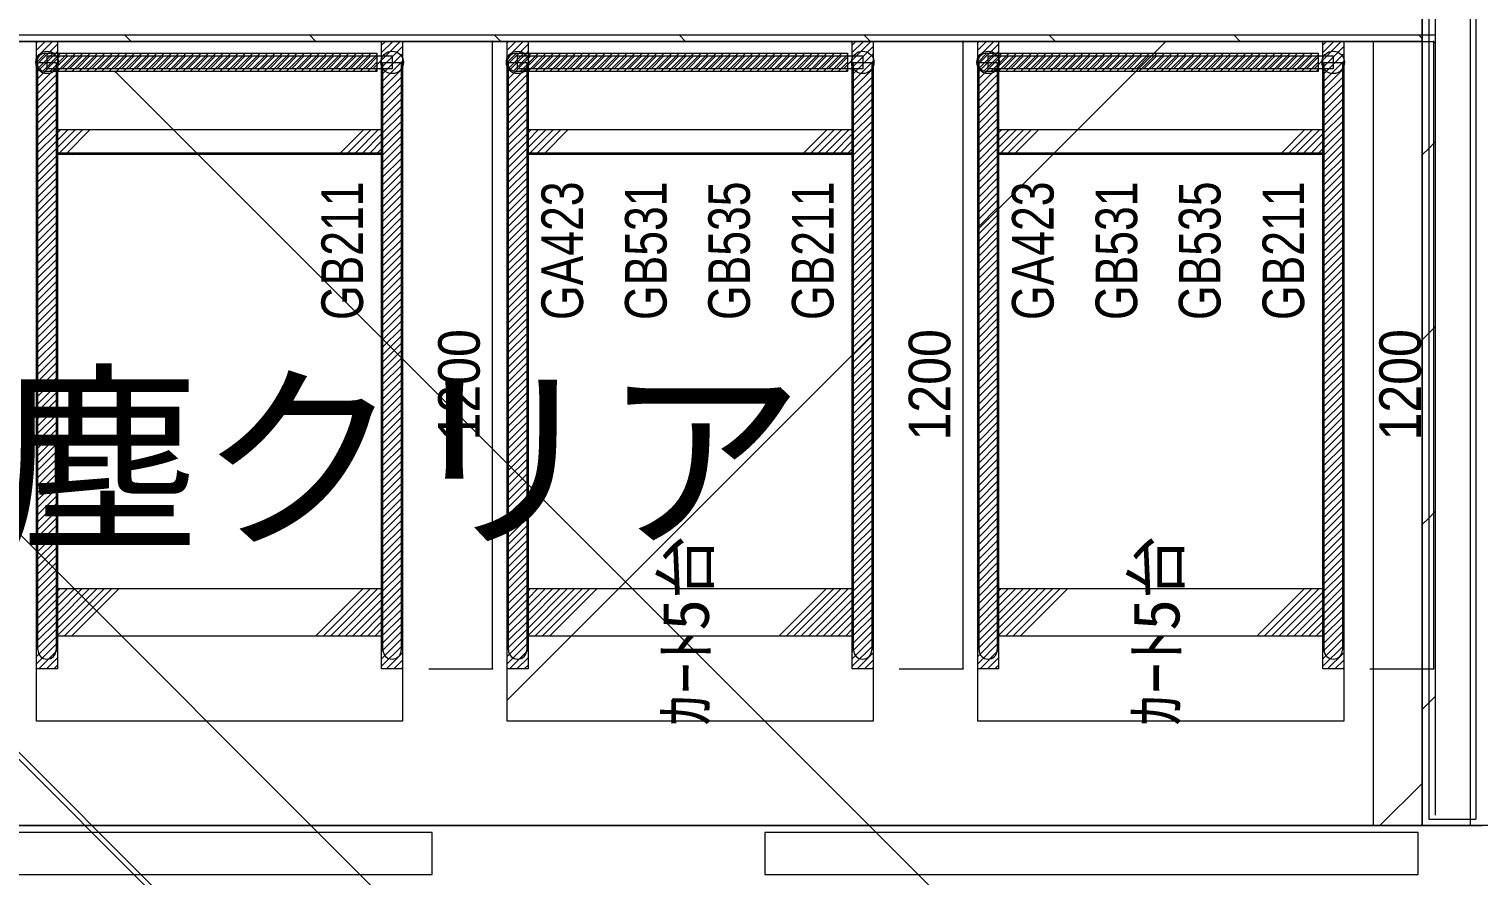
# Model space of a CAD drawing. Units: millimetres at full size, sheet at 1:100. Extents: x 3352 to 127672, y -40372 to 101181.
# Drawn here: x 66985 to 69759, y -14688 to -13070 of the extents above; entities that cross this region are included whole.
import ezdxf
from ezdxf.enums import TextEntityAlignment as Align

# ---------------------------------------------------------------- set-up
doc = ezdxf.new("R2010")
doc.units = ezdxf.units.MM
doc.header["$LTSCALE"] = 100
doc.layers.add('0-0', color=134, linetype='Continuous', lineweight=18)
doc.styles.add('MS UI Gothic', font='')
doc.styles.add('ＭＳ ゴシック', font='')
doc.styles.get('MS UI Gothic').set_extended_font_data('MS UI Gothic')
doc.styles.get('ＭＳ ゴシック').set_extended_font_data('MS Gothic')

msp = doc.modelspace()

# ---------------------------------------------------------------- linework, layer by layer
at = {"layer": '0-0'}
for p, q in [((69662.3, 5576.7), (69662.3, -14580.8)), ((69752.3, -9770.8), (69752.3, -14580.8)), ((69674.8, -13015.8), (69674.8, -13080.8)), ((65806.3, -13080.8), (69649.8, -13080.8)), ((67180.6, -13093.3), (67168.1, -13080.8)), ((67534.1, -13093.3), (67521.6, -13080.8)), ((67887.7, -13093.3), (67875.2, -13080.8)), ((68241.2, -13093.3), (68228.7, -13080.8)), ((68594.8, -13093.3), (68582.3, -13080.8)), ((68948.3, -13093.3), (68935.8, -13080.8)), ((69301.9, -13093.3), (69289.4, -13080.8)), ((69649.8, -13087.6), (69643, -13080.8)), ((69649.8, -13080.8), (69674.8, -13080.8)), ((69674.8, -13080.8), (69674.8, -14573.5)), ((65818.8, -13093.3), (69649.8, -13093.3)), ((67039.8, -13261.8), (67659.8, -13261.8)), ((67939.8, -13261.8), (68559.8, -13261.8)), ((68839.8, -13261.8), (69459.8, -13261.8)), ((67659.8, -13306.8), (67039.8, -13306.8)), ((67659.8, -13309.8), (67039.8, -13309.8)), ((68559.8, -13306.8), (67939.8, -13306.8)), ((68559.8, -13309.8), (67939.8, -13309.8)), ((69459.8, -13306.8), (68839.8, -13306.8)), ((69459.8, -13309.8), (68839.8, -13309.8)), ((69649.8, -13310.3), (69662.3, -13297.8)), ((69662.3, -13297.8), (69674.8, -13285.3)), ((69662.3, -13651.4), (69674.8, -13638.9)), ((69649.8, -13663.9), (69662.3, -13651.4)), ((69662.3, -14004.9), (69674.8, -13992.4)), ((69649.8, -14017.4), (69662.3, -14004.9)), ((67039.8, -14139.8), (67659.8, -14139.8)), ((67939.8, -14139.8), (68559.8, -14139.8)), ((68839.8, -14139.8), (69459.8, -14139.8)), ((67659.8, -14230.8), (67039.8, -14230.8)), ((68559.8, -14230.8), (67939.8, -14230.8)), ((69459.8, -14230.8), (68839.8, -14230.8)), ((69649.8, -14371), (69662.3, -14358.5)), ((69662.3, -14358.5), (69674.8, -14346)), ((69662.3, -14580.8), (69752.3, -14580.8)), ((23269.8, -14593.3), (69649.8, -14593.3)), ((68392.5, -14606.7), (68392.5, -14686.7)), ((66506.2, -14686.7), (67756.2, -14686.7)), ((68392.5, -14686.7), (69642.5, -14686.7))]:
    msp.add_line(p, q, dxfattribs=at)
at = {"layer": '0-0', "color": 13}
for p, q in [((69649.8, 5394.2), (69649.8, -14593.3)), ((69649.8, -14593.3), (23269.8, -14593.3)), ((69649.8, -14593.3), (23269.8, -14593.3)), ((69649.8, -14593.3), (23269.8, -14593.3)), ((69649.8, -14593.3), (23269.8, -14593.3))]:
    msp.add_line(p, q, dxfattribs=at)
at = {"layer": '0-0', "color": 1}
for p, q in [((69649.8, -14593.3), (69649.8, 5394.2)), ((23269.8, -14593.3), (69649.8, -14593.3))]:
    msp.add_line(p, q, dxfattribs=at)
at = {"layer": '0-0', "color": 47}
for p, q in [((69649.8, 5336.7), (69649.8, -14593.3)), ((69662.3, 5336.7), (69662.3, -14580.8)), ((69752.3, -9770.8), (69752.3, -14580.8)), ((69662.3, -14580.8), (69752.3, -14580.8)), ((73739.5, -14593.3), (60847.3, -14593.3)), ((69649.8, -14593.3), (69764.8, -14593.3))]:
    msp.add_line(p, q, dxfattribs=at)
at = {"layer": '0-0', "color": 5}
for p, q in [((70353.9, -17422.5), (61694.8, -8763.3)), ((66999.8, -13133.5), (67017.5, -13115.8)), ((67003.4, -13144), (67031.6, -13115.8)), ((67011.7, -13149.9), (67045.8, -13115.8)), ((67024.9, -13150.8), (67059.9, -13115.8)), ((67039.1, -13150.8), (67074.1, -13115.8)), ((67053.2, -13150.8), (67088.2, -13115.8)), ((67067.4, -13150.8), (67102.4, -13115.8)), ((67081.5, -13150.8), (67116.5, -13115.8)), ((67095.6, -13150.8), (67130.6, -13115.8)), ((67109.8, -13150.8), (67144.8, -13115.8)), ((67123.9, -13150.8), (67158.9, -13115.8)), ((67138.1, -13150.8), (67173.1, -13115.8)), ((67152.2, -13150.8), (67187.2, -13115.8)), ((67166.3, -13150.8), (67201.3, -13115.8)), ((67180.5, -13150.8), (67215.5, -13115.8)), ((67194.6, -13150.8), (67229.6, -13115.8)), ((67208.8, -13150.8), (67243.8, -13115.8)), ((67222.9, -13150.8), (67257.9, -13115.8)), ((67237.1, -13150.8), (67272.1, -13115.8)), ((67251.2, -13150.8), (67286.2, -13115.8)), ((67265.3, -13150.8), (67300.3, -13115.8)), ((67279.5, -13150.8), (67314.5, -13115.8)), ((67293.6, -13150.8), (67328.6, -13115.8)), ((67307.8, -13150.8), (67342.8, -13115.8)), ((67321.9, -13150.8), (67356.9, -13115.8)), ((67336.1, -13150.8), (67371.1, -13115.8)), ((67350.2, -13150.8), (67385.2, -13115.8)), ((67364.3, -13150.8), (67399.3, -13115.8)), ((67378.5, -13150.8), (67413.5, -13115.8)), ((67392.6, -13150.8), (67427.6, -13115.8)), ((67406.8, -13150.8), (67441.8, -13115.8)), ((67420.9, -13150.8), (67455.9, -13115.8)), ((67435, -13150.8), (67470, -13115.8)), ((67449.2, -13150.8), (67484.2, -13115.8)), ((67463.3, -13150.8), (67498.3, -13115.8)), ((67477.5, -13150.8), (67512.5, -13115.8)), ((67491.6, -13150.8), (67526.6, -13115.8)), ((67505.8, -13150.8), (67540.8, -13115.8)), ((67519.9, -13150.8), (67554.9, -13115.8)), ((67534, -13150.8), (67569, -13115.8)), ((67548.2, -13150.8), (67583.2, -13115.8)), ((67562.3, -13150.8), (67597.3, -13115.8)), ((67576.5, -13150.8), (67611.5, -13115.8)), ((67590.6, -13150.8), (67625.6, -13115.8)), ((67604.8, -13150.8), (67639.8, -13115.8)), ((67899.8, -13133.5), (67917.5, -13115.8)), ((67903.4, -13144), (67931.6, -13115.8)), ((67911.7, -13149.9), (67945.8, -13115.8)), ((67924.9, -13150.8), (67959.9, -13115.8)), ((67939.1, -13150.8), (67974.1, -13115.8)), ((67953.2, -13150.8), (67988.2, -13115.8)), ((67967.4, -13150.8), (68002.4, -13115.8)), ((67981.5, -13150.8), (68016.5, -13115.8)), ((67995.6, -13150.8), (68030.6, -13115.8)), ((68009.8, -13150.8), (68044.8, -13115.8)), ((68023.9, -13150.8), (68058.9, -13115.8)), ((68038.1, -13150.8), (68073.1, -13115.8)), ((68052.2, -13150.8), (68087.2, -13115.8)), ((68066.3, -13150.8), (68101.3, -13115.8)), ((68080.5, -13150.8), (68115.5, -13115.8)), ((68094.6, -13150.8), (68129.6, -13115.8)), ((68108.8, -13150.8), (68143.8, -13115.8)), ((68122.9, -13150.8), (68157.9, -13115.8)), ((68137.1, -13150.8), (68172.1, -13115.8)), ((68151.2, -13150.8), (68186.2, -13115.8)), ((68165.3, -13150.8), (68200.3, -13115.8)), ((68179.5, -13150.8), (68214.5, -13115.8)), ((68193.6, -13150.8), (68228.6, -13115.8)), ((68207.8, -13150.8), (68242.8, -13115.8)), ((68221.9, -13150.8), (68256.9, -13115.8)), ((68236.1, -13150.8), (68271.1, -13115.8)), ((68250.2, -13150.8), (68285.2, -13115.8)), ((68264.3, -13150.8), (68299.3, -13115.8)), ((68278.5, -13150.8), (68313.5, -13115.8)), ((68292.6, -13150.8), (68327.6, -13115.8)), ((68306.8, -13150.8), (68341.8, -13115.8)), ((68320.9, -13150.8), (68355.9, -13115.8)), ((68335, -13150.8), (68370, -13115.8)), ((68349.2, -13150.8), (68384.2, -13115.8)), ((68363.3, -13150.8), (68398.3, -13115.8)), ((68377.5, -13150.8), (68412.5, -13115.8)), ((68391.6, -13150.8), (68426.6, -13115.8)), ((68405.8, -13150.8), (68440.8, -13115.8)), ((68419.9, -13150.8), (68454.9, -13115.8)), ((68434, -13150.8), (68469, -13115.8)), ((68448.2, -13150.8), (68483.2, -13115.8)), ((68462.3, -13150.8), (68497.3, -13115.8)), ((68476.5, -13150.8), (68511.5, -13115.8)), ((68490.6, -13150.8), (68525.6, -13115.8)), ((68504.8, -13150.8), (68539.8, -13115.8)), ((68799.8, -13133.5), (68817.5, -13115.8)), ((68803.4, -13144), (68831.6, -13115.8)), ((68811.7, -13149.9), (68845.8, -13115.8)), ((68824.9, -13150.8), (68859.9, -13115.8)), ((68839.1, -13150.8), (68874.1, -13115.8)), ((68853.2, -13150.8), (68888.2, -13115.8)), ((68867.4, -13150.8), (68902.4, -13115.8)), ((68881.5, -13150.8), (68916.5, -13115.8)), ((68895.6, -13150.8), (68930.6, -13115.8)), ((68909.8, -13150.8), (68944.8, -13115.8)), ((68923.9, -13150.8), (68958.9, -13115.8)), ((68938.1, -13150.8), (68973.1, -13115.8)), ((68952.2, -13150.8), (68987.2, -13115.8)), ((68966.3, -13150.8), (69001.3, -13115.8)), ((68980.5, -13150.8), (69015.5, -13115.8)), ((68994.6, -13150.8), (69029.6, -13115.8)), ((69008.8, -13150.8), (69043.8, -13115.8)), ((69022.9, -13150.8), (69057.9, -13115.8)), ((69037.1, -13150.8), (69072.1, -13115.8)), ((69051.2, -13150.8), (69086.2, -13115.8)), ((69065.3, -13150.8), (69100.3, -13115.8)), ((69079.5, -13150.8), (69114.5, -13115.8)), ((69093.6, -13150.8), (69128.6, -13115.8)), ((69107.8, -13150.8), (69142.8, -13115.8)), ((69121.9, -13150.8), (69156.9, -13115.8)), ((69136.1, -13150.8), (69171.1, -13115.8)), ((69150.2, -13150.8), (69185.2, -13115.8)), ((69164.3, -13150.8), (69199.3, -13115.8)), ((69178.5, -13150.8), (69213.5, -13115.8)), ((69192.6, -13150.8), (69227.6, -13115.8)), ((69206.8, -13150.8), (69241.8, -13115.8)), ((69220.9, -13150.8), (69255.9, -13115.8)), ((69235, -13150.8), (69270, -13115.8)), ((69249.2, -13150.8), (69284.2, -13115.8)), ((69263.3, -13150.8), (69298.3, -13115.8)), ((69277.5, -13150.8), (69312.5, -13115.8)), ((69291.6, -13150.8), (69326.6, -13115.8)), ((69305.8, -13150.8), (69340.8, -13115.8)), ((69319.9, -13150.8), (69354.9, -13115.8)), ((69334, -13150.8), (69369, -13115.8)), ((69348.2, -13150.8), (69383.2, -13115.8)), ((69362.3, -13150.8), (69397.3, -13115.8)), ((69376.5, -13150.8), (69411.5, -13115.8)), ((69390.6, -13150.8), (69425.6, -13115.8)), ((69404.8, -13150.8), (69439.8, -13115.8)), ((67618.9, -13150.8), (67650.8, -13118.9)), ((67633, -13150.8), (67650.8, -13133.1)), ((68518.9, -13150.8), (68550.8, -13118.9)), ((68533, -13150.8), (68550.8, -13133.1)), ((69418.9, -13150.8), (69450.8, -13118.9)), ((69433, -13150.8), (69450.8, -13133.1)), ((73119.8, -20620.2), (65650.4, -13150.8)), ((73119.8, -20620.2), (65650.4, -13150.8)), ((74619.8, -20620.2), (67150.4, -13150.8)), ((74619.8, -20620.2), (67150.4, -13150.8)), ((67150.5, -13150.9), (67150.5, -13150.9)), ((67647.2, -13150.8), (67650.8, -13147.2)), ((68547.2, -13150.8), (68550.8, -13147.2)), ((69447.2, -13150.8), (69450.8, -13147.2))]:
    msp.add_line(p, q, dxfattribs=at)
at = {"layer": '0-0', "color": 230}
msp.add_line((69852.3, -17339.3), (63677.4, -11164.3), dxfattribs=at)
at = {"layer": '0-0', "color": 14}
for p, q in [((69649.8, -13001.3), (69649.8, -14593.3)), ((69741.8, -13015.8), (69741.8, -14593.3)), ((69649.8, -13093.3), (65818.8, -13093.3)), ((69649.8, -14593.3), (69741.8, -14593.3))]:
    msp.add_line(p, q, dxfattribs=at)
at = {"layer": '0-0', "color": 253}
for p, q in [((66999, -13139), (67039.8, -13098.2)), ((66999.8, -13095.8), (67002.2, -13093.3)), ((66999.8, -13109.9), (67016.4, -13093.3)), ((66999.8, -13124.1), (67030.5, -13093.3)), ((66999.8, -13152.4), (67039.8, -13112.4)), ((67643, -13145.6), (67695.2, -13093.3)), ((67657.1, -13145.6), (67699.8, -13102.9)), ((67659.8, -13100.5), (67666.9, -13093.3)), ((67659.8, -13114.6), (67681.1, -13093.3)), ((67659.8, -13157), (67699.8, -13117)), ((67899, -13139), (67939.8, -13098.2)), ((67899.8, -13095.8), (67902.2, -13093.3)), ((67899.8, -13109.9), (67916.4, -13093.3)), ((67899.8, -13124.1), (67930.5, -13093.3)), ((67899.8, -13152.4), (67939.8, -13112.4)), ((68543, -13145.6), (68595.2, -13093.3)), ((68557.1, -13145.6), (68599.8, -13102.9)), ((68559.8, -13100.5), (68566.9, -13093.3)), ((68559.8, -13114.6), (68581.1, -13093.3)), ((68559.8, -13157), (68599.8, -13117)), ((68799, -13139), (68839.8, -13098.2)), ((68799.8, -13095.8), (68802.2, -13093.3)), ((68799.8, -13109.9), (68816.4, -13093.3)), ((68799.8, -13124.1), (68830.5, -13093.3)), ((68799.8, -13152.4), (68839.8, -13112.4)), ((69443, -13145.6), (69495.2, -13093.3)), ((69457.1, -13145.6), (69499.8, -13102.9)), ((69459.8, -13100.5), (69466.9, -13093.3)), ((69459.8, -13114.6), (69481.1, -13093.3)), ((69459.8, -13157), (69499.8, -13117)), ((66999.8, -13166.5), (67045.2, -13121.1)), ((66999.8, -13180.6), (67059.3, -13121.1)), ((67049, -13145.6), (67073.5, -13121.1)), ((67063.1, -13145.6), (67087.6, -13121.1)), ((67077.3, -13145.6), (67101.8, -13121.1)), ((67091.4, -13145.6), (67115.9, -13121.1)), ((67105.6, -13145.6), (67130.1, -13121.1)), ((67119.7, -13145.6), (67144.2, -13121.1)), ((67133.8, -13145.6), (67158.3, -13121.1)), ((67148, -13145.6), (67172.5, -13121.1)), ((67162.1, -13145.6), (67186.6, -13121.1)), ((67176.3, -13145.6), (67200.8, -13121.1)), ((67190.4, -13145.6), (67214.9, -13121.1)), ((67204.6, -13145.6), (67229.1, -13121.1)), ((67218.7, -13145.6), (67243.2, -13121.1)), ((67232.8, -13145.6), (67257.3, -13121.1)), ((67247, -13145.6), (67271.5, -13121.1)), ((67261.1, -13145.6), (67285.6, -13121.1)), ((67275.3, -13145.6), (67299.8, -13121.1)), ((67289.4, -13145.6), (67313.9, -13121.1)), ((67303.5, -13145.6), (67328, -13121.1)), ((67317.7, -13145.6), (67342.2, -13121.1)), ((67331.8, -13145.6), (67356.3, -13121.1)), ((67346, -13145.6), (67370.5, -13121.1)), ((67360.1, -13145.6), (67384.6, -13121.1)), ((67374.3, -13145.6), (67398.8, -13121.1)), ((67388.4, -13145.6), (67412.9, -13121.1)), ((67402.5, -13145.6), (67427, -13121.1)), ((67416.7, -13145.6), (67441.2, -13121.1)), ((67430.8, -13145.6), (67455.3, -13121.1)), ((67445, -13145.6), (67469.5, -13121.1)), ((67459.1, -13145.6), (67483.6, -13121.1)), ((67473.3, -13145.6), (67497.8, -13121.1)), ((67487.4, -13145.6), (67511.9, -13121.1)), ((67501.5, -13145.6), (67526, -13121.1)), ((67515.7, -13145.6), (67540.2, -13121.1)), ((67529.8, -13145.6), (67554.3, -13121.1)), ((67544, -13145.6), (67568.5, -13121.1)), ((67558.1, -13145.6), (67582.6, -13121.1)), ((67572.2, -13145.6), (67596.7, -13121.1)), ((67586.4, -13145.6), (67610.9, -13121.1)), ((67600.5, -13145.6), (67625, -13121.1)), ((67614.7, -13145.6), (67639.2, -13121.1)), ((67628.8, -13145.6), (67653.3, -13121.1)), ((67659.8, -13171.2), (67701, -13130)), ((67899.8, -13166.5), (67945.2, -13121.1)), ((67899.8, -13180.6), (67959.3, -13121.1)), ((67949, -13145.6), (67973.5, -13121.1)), ((67963.1, -13145.6), (67987.6, -13121.1)), ((67977.3, -13145.6), (68001.8, -13121.1)), ((67991.4, -13145.6), (68015.9, -13121.1)), ((68005.6, -13145.6), (68030.1, -13121.1)), ((68019.7, -13145.6), (68044.2, -13121.1)), ((68033.8, -13145.6), (68058.3, -13121.1)), ((68048, -13145.6), (68072.5, -13121.1)), ((68062.1, -13145.6), (68086.6, -13121.1)), ((68076.3, -13145.6), (68100.8, -13121.1)), ((68090.4, -13145.6), (68114.9, -13121.1)), ((68104.6, -13145.6), (68129.1, -13121.1)), ((68118.7, -13145.6), (68143.2, -13121.1)), ((68132.8, -13145.6), (68157.3, -13121.1)), ((68147, -13145.6), (68171.5, -13121.1)), ((68161.1, -13145.6), (68185.6, -13121.1)), ((68175.3, -13145.6), (68199.8, -13121.1)), ((68189.4, -13145.6), (68213.9, -13121.1)), ((68203.5, -13145.6), (68228, -13121.1)), ((68217.7, -13145.6), (68242.2, -13121.1)), ((68231.8, -13145.6), (68256.3, -13121.1)), ((68246, -13145.6), (68270.5, -13121.1)), ((68260.1, -13145.6), (68284.6, -13121.1)), ((68274.3, -13145.6), (68298.8, -13121.1)), ((68288.4, -13145.6), (68312.9, -13121.1)), ((68302.5, -13145.6), (68327, -13121.1)), ((68316.7, -13145.6), (68341.2, -13121.1)), ((68330.8, -13145.6), (68355.3, -13121.1)), ((68345, -13145.6), (68369.5, -13121.1)), ((68359.1, -13145.6), (68383.6, -13121.1)), ((68373.3, -13145.6), (68397.8, -13121.1)), ((68387.4, -13145.6), (68411.9, -13121.1)), ((68401.5, -13145.6), (68426, -13121.1)), ((68415.7, -13145.6), (68440.2, -13121.1)), ((68429.8, -13145.6), (68454.3, -13121.1)), ((68444, -13145.6), (68468.5, -13121.1)), ((68458.1, -13145.6), (68482.6, -13121.1)), ((68472.2, -13145.6), (68496.7, -13121.1)), ((68486.4, -13145.6), (68510.9, -13121.1)), ((68500.5, -13145.6), (68525, -13121.1)), ((68514.7, -13145.6), (68539.2, -13121.1)), ((68528.8, -13145.6), (68553.3, -13121.1)), ((68559.8, -13171.2), (68601, -13130)), ((68799.8, -13166.5), (68845.2, -13121.1)), ((68799.8, -13180.6), (68859.3, -13121.1)), ((68849, -13145.6), (68873.5, -13121.1)), ((68863.1, -13145.6), (68887.6, -13121.1)), ((68877.3, -13145.6), (68901.8, -13121.1)), ((68891.4, -13145.6), (68915.9, -13121.1)), ((68905.6, -13145.6), (68930.1, -13121.1)), ((68919.7, -13145.6), (68944.2, -13121.1)), ((68933.8, -13145.6), (68958.3, -13121.1)), ((68948, -13145.6), (68972.5, -13121.1)), ((68962.1, -13145.6), (68986.6, -13121.1)), ((68976.3, -13145.6), (69000.8, -13121.1)), ((68990.4, -13145.6), (69014.9, -13121.1)), ((69004.6, -13145.6), (69029.1, -13121.1)), ((69018.7, -13145.6), (69043.2, -13121.1)), ((69032.8, -13145.6), (69057.3, -13121.1)), ((69047, -13145.6), (69071.5, -13121.1)), ((69061.1, -13145.6), (69085.6, -13121.1)), ((69075.3, -13145.6), (69099.8, -13121.1)), ((69089.4, -13145.6), (69113.9, -13121.1)), ((69103.5, -13145.6), (69128, -13121.1)), ((69117.7, -13145.6), (69142.2, -13121.1)), ((69131.8, -13145.6), (69156.3, -13121.1)), ((69146, -13145.6), (69170.5, -13121.1)), ((69160.1, -13145.6), (69184.6, -13121.1)), ((69174.3, -13145.6), (69198.8, -13121.1)), ((69188.4, -13145.6), (69212.9, -13121.1)), ((69202.5, -13145.6), (69227, -13121.1)), ((69216.7, -13145.6), (69241.2, -13121.1)), ((69230.8, -13145.6), (69255.3, -13121.1)), ((69245, -13145.6), (69269.5, -13121.1)), ((69259.1, -13145.6), (69283.6, -13121.1)), ((69273.3, -13145.6), (69297.8, -13121.1)), ((69287.4, -13145.6), (69311.9, -13121.1)), ((69301.5, -13145.6), (69326, -13121.1)), ((69315.7, -13145.6), (69340.2, -13121.1)), ((69329.8, -13145.6), (69354.3, -13121.1)), ((69344, -13145.6), (69368.5, -13121.1)), ((69358.1, -13145.6), (69382.6, -13121.1)), ((69372.2, -13145.6), (69396.7, -13121.1)), ((69386.4, -13145.6), (69410.9, -13121.1)), ((69400.5, -13145.6), (69425, -13121.1)), ((69414.7, -13145.6), (69439.2, -13121.1)), ((69428.8, -13145.6), (69453.3, -13121.1)), ((69459.8, -13171.2), (69501, -13130)), ((66999.8, -13194.8), (67039.8, -13154.8)), ((66999.8, -13208.9), (67039.8, -13168.9)), ((67659.8, -13185.3), (67699.8, -13145.3)), ((67659.8, -13199.5), (67699.8, -13159.5)), ((67899.8, -13194.8), (67939.8, -13154.8)), ((67899.8, -13208.9), (67939.8, -13168.9)), ((68559.8, -13185.3), (68599.8, -13145.3)), ((68559.8, -13199.5), (68599.8, -13159.5)), ((68799.8, -13194.8), (68839.8, -13154.8)), ((68799.8, -13208.9), (68839.8, -13168.9)), ((69459.8, -13185.3), (69499.8, -13145.3)), ((69459.8, -13199.5), (69499.8, -13159.5)), ((66999.8, -13223.1), (67039.8, -13183.1)), ((66999.8, -13237.2), (67039.8, -13197.2)), ((67659.8, -13213.6), (67699.8, -13173.6)), ((67659.8, -13227.7), (67699.8, -13187.7)), ((67899.8, -13223.1), (67939.8, -13183.1)), ((67899.8, -13237.2), (67939.8, -13197.2)), ((68559.8, -13213.6), (68599.8, -13173.6)), ((68559.8, -13227.7), (68599.8, -13187.7)), ((68799.8, -13223.1), (68839.8, -13183.1)), ((68799.8, -13237.2), (68839.8, -13197.2)), ((69459.8, -13213.6), (69499.8, -13173.6)), ((69459.8, -13227.7), (69499.8, -13187.7)), ((66999.8, -13251.4), (67039.8, -13211.4)), ((66999.8, -13265.5), (67039.8, -13225.5)), ((67659.8, -13241.9), (67699.8, -13201.9)), ((67659.8, -13256), (67699.8, -13216)), ((67899.8, -13251.4), (67939.8, -13211.4)), ((67899.8, -13265.5), (67939.8, -13225.5)), ((68559.8, -13241.9), (68599.8, -13201.9)), ((68559.8, -13256), (68599.8, -13216)), ((68799.8, -13251.4), (68839.8, -13211.4)), ((68799.8, -13265.5), (68839.8, -13225.5)), ((69459.8, -13241.9), (69499.8, -13201.9)), ((69459.8, -13256), (69499.8, -13216)), ((66999.8, -13279.6), (67039.8, -13239.6)), ((66999.8, -13293.8), (67039.8, -13253.8)), ((67659.8, -13270.2), (67699.8, -13230.2)), ((67659.8, -13284.3), (67699.8, -13244.3)), ((67899.8, -13279.6), (67939.8, -13239.6)), ((67899.8, -13293.8), (67939.8, -13253.8)), ((68559.8, -13270.2), (68599.8, -13230.2)), ((68559.8, -13284.3), (68599.8, -13244.3)), ((68799.8, -13279.6), (68839.8, -13239.6)), ((68799.8, -13293.8), (68839.8, -13253.8)), ((69459.8, -13270.2), (69499.8, -13230.2)), ((69459.8, -13284.3), (69499.8, -13244.3)), ((66999.8, -13307.9), (67039.8, -13267.9)), ((66999.8, -13322.1), (67039.8, -13282.1)), ((67659.8, -13298.5), (67699.8, -13258.5)), ((67659.8, -13312.6), (67699.8, -13272.6)), ((67899.8, -13307.9), (67939.8, -13267.9)), ((67899.8, -13322.1), (67939.8, -13282.1)), ((68559.8, -13298.5), (68599.8, -13258.5)), ((68559.8, -13312.6), (68599.8, -13272.6)), ((68799.8, -13307.9), (68839.8, -13267.9)), ((68799.8, -13322.1), (68839.8, -13282.1)), ((69459.8, -13298.5), (69499.8, -13258.5)), ((69459.8, -13312.6), (69499.8, -13272.6)), ((66999.8, -13336.2), (67039.8, -13296.2)), ((66999.8, -13350.3), (67039.8, -13310.3)), ((67040.3, -13309.8), (67043.3, -13306.8)), ((67054.4, -13309.8), (67057.4, -13306.8)), ((67068.6, -13309.8), (67071.6, -13306.8)), ((67620.1, -13309.8), (67623.1, -13306.8)), ((67634.3, -13309.8), (67637.3, -13306.8)), ((67648.4, -13309.8), (67651.4, -13306.8)), ((67659.8, -13326.7), (67699.8, -13286.7)), ((67659.8, -13340.9), (67699.8, -13300.9)), ((67899.8, -13336.2), (67939.8, -13296.2)), ((67899.8, -13350.3), (67939.8, -13310.3)), ((67940.3, -13309.8), (67943.3, -13306.8)), ((67954.4, -13309.8), (67957.4, -13306.8)), ((67968.6, -13309.8), (67971.6, -13306.8)), ((67982.7, -13309.8), (67985.7, -13306.8)), ((68506, -13309.8), (68509, -13306.8)), ((68520.1, -13309.8), (68523.1, -13306.8)), ((68534.3, -13309.8), (68537.3, -13306.8)), ((68548.4, -13309.8), (68551.4, -13306.8)), ((68559.8, -13326.7), (68599.8, -13286.7)), ((68559.8, -13340.9), (68599.8, -13300.9)), ((68799.8, -13336.2), (68839.8, -13296.2)), ((68799.8, -13350.3), (68839.8, -13310.3)), ((68840.3, -13309.8), (68843.3, -13306.8)), ((68854.4, -13309.8), (68857.4, -13306.8)), ((68868.6, -13309.8), (68871.6, -13306.8)), ((68882.7, -13309.8), (68885.7, -13306.8)), ((69420.1, -13309.8), (69423.1, -13306.8)), ((69434.3, -13309.8), (69437.3, -13306.8)), ((69448.4, -13309.8), (69451.4, -13306.8)), ((69459.8, -13326.7), (69499.8, -13286.7)), ((69459.8, -13340.9), (69499.8, -13300.9)), ((66999.8, -13364.5), (67039.8, -13324.5)), ((66999.8, -13378.6), (67039.8, -13338.6)), ((67659.8, -13355), (67699.8, -13315)), ((67659.8, -13369.2), (67699.8, -13329.2)), ((67899.8, -13364.5), (67939.8, -13324.5)), ((67899.8, -13378.6), (67939.8, -13338.6)), ((68559.8, -13355), (68599.8, -13315)), ((68559.8, -13369.2), (68599.8, -13329.2)), ((68799.8, -13364.5), (68839.8, -13324.5)), ((68799.8, -13378.6), (68839.8, -13338.6)), ((69459.8, -13355), (69499.8, -13315)), ((69459.8, -13369.2), (69499.8, -13329.2)), ((66999.8, -13392.8), (67039.8, -13352.8)), ((67659.8, -13383.3), (67699.8, -13343.3)), ((67659.8, -13397.5), (67699.8, -13357.5)), ((67899.8, -13392.8), (67939.8, -13352.8)), ((68559.8, -13383.3), (68599.8, -13343.3)), ((68559.8, -13397.5), (68599.8, -13357.5)), ((68799.8, -13392.8), (68839.8, -13352.8)), ((69459.8, -13383.3), (69499.8, -13343.3)), ((69459.8, -13397.5), (69499.8, -13357.5)), ((66999.8, -13406.9), (67039.8, -13366.9)), ((66999.8, -13421.1), (67039.8, -13381.1)), ((67659.8, -13411.6), (67699.8, -13371.6)), ((67659.8, -13425.7), (67699.8, -13385.7)), ((67899.8, -13406.9), (67939.8, -13366.9)), ((67899.8, -13421.1), (67939.8, -13381.1)), ((68559.8, -13411.6), (68599.8, -13371.6)), ((68559.8, -13425.7), (68599.8, -13385.7)), ((68799.8, -13406.9), (68839.8, -13366.9)), ((68799.8, -13421.1), (68839.8, -13381.1)), ((69459.8, -13411.6), (69499.8, -13371.6)), ((69459.8, -13425.7), (69499.8, -13385.7)), ((66999.8, -13435.2), (67039.8, -13395.2)), ((66999.8, -13449.3), (67039.8, -13409.3)), ((67659.8, -13439.9), (67699.8, -13399.9)), ((67659.8, -13454), (67699.8, -13414)), ((67899.8, -13435.2), (67939.8, -13395.2)), ((67899.8, -13449.3), (67939.8, -13409.3)), ((68559.8, -13439.9), (68599.8, -13399.9)), ((68559.8, -13454), (68599.8, -13414)), ((68799.8, -13435.2), (68839.8, -13395.2)), ((68799.8, -13449.3), (68839.8, -13409.3)), ((69459.8, -13439.9), (69499.8, -13399.9)), ((69459.8, -13454), (69499.8, -13414)), ((66999.8, -13463.5), (67039.8, -13423.5)), ((66999.8, -13477.6), (67039.8, -13437.6)), ((67659.8, -13468.2), (67699.8, -13428.2)), ((67659.8, -13482.3), (67699.8, -13442.3)), ((67899.8, -13463.5), (67939.8, -13423.5)), ((67899.8, -13477.6), (67939.8, -13437.6)), ((68559.8, -13468.2), (68599.8, -13428.2)), ((68559.8, -13482.3), (68599.8, -13442.3)), ((68799.8, -13463.5), (68839.8, -13423.5)), ((68799.8, -13477.6), (68839.8, -13437.6)), ((69459.8, -13468.2), (69499.8, -13428.2)), ((69459.8, -13482.3), (69499.8, -13442.3)), ((66999.8, -13491.8), (67039.8, -13451.8)), ((66999.8, -13505.9), (67039.8, -13465.9)), ((67659.8, -13496.4), (67699.8, -13456.4)), ((67659.8, -13510.6), (67699.8, -13470.6)), ((67899.8, -13491.8), (67939.8, -13451.8)), ((67899.8, -13505.9), (67939.8, -13465.9)), ((68559.8, -13496.4), (68599.8, -13456.4)), ((68559.8, -13510.6), (68599.8, -13470.6)), ((68799.8, -13491.8), (68839.8, -13451.8)), ((68799.8, -13505.9), (68839.8, -13465.9)), ((69459.8, -13496.4), (69499.8, -13456.4)), ((69459.8, -13510.6), (69499.8, -13470.6)), ((66999.8, -13520.1), (67039.8, -13480.1)), ((66999.8, -13534.2), (67039.8, -13494.2)), ((67659.8, -13524.7), (67699.8, -13484.7)), ((67659.8, -13538.9), (67699.8, -13498.9)), ((67899.8, -13520.1), (67939.8, -13480.1)), ((67899.8, -13534.2), (67939.8, -13494.2)), ((68559.8, -13524.7), (68599.8, -13484.7)), ((68559.8, -13538.9), (68599.8, -13498.9)), ((68799.8, -13520.1), (68839.8, -13480.1)), ((68799.8, -13534.2), (68839.8, -13494.2)), ((69459.8, -13524.7), (69499.8, -13484.7)), ((69459.8, -13538.9), (69499.8, -13498.9)), ((66999.8, -13548.3), (67039.8, -13508.3)), ((66999.8, -13562.5), (67039.8, -13522.5)), ((67659.8, -13553), (67699.8, -13513)), ((67659.8, -13567.2), (67699.8, -13527.2)), ((67899.8, -13548.3), (67939.8, -13508.3)), ((67899.8, -13562.5), (67939.8, -13522.5)), ((68559.8, -13553), (68599.8, -13513)), ((68559.8, -13567.2), (68599.8, -13527.2)), ((68799.8, -13548.3), (68839.8, -13508.3)), ((68799.8, -13562.5), (68839.8, -13522.5)), ((69459.8, -13553), (69499.8, -13513)), ((69459.8, -13567.2), (69499.8, -13527.2)), ((66999.8, -13576.6), (67039.8, -13536.6)), ((66999.8, -13590.8), (67039.8, -13550.8)), ((67659.8, -13581.3), (67699.8, -13541.3)), ((67659.8, -13595.4), (67699.8, -13555.4)), ((67899.8, -13576.6), (67939.8, -13536.6)), ((67899.8, -13590.8), (67939.8, -13550.8)), ((68559.8, -13581.3), (68599.8, -13541.3)), ((68559.8, -13595.4), (68599.8, -13555.4)), ((68799.8, -13576.6), (68839.8, -13536.6)), ((68799.8, -13590.8), (68839.8, -13550.8)), ((69459.8, -13581.3), (69499.8, -13541.3)), ((69459.8, -13595.4), (69499.8, -13555.4)), ((66999.8, -13604.9), (67039.8, -13564.9)), ((66999.8, -13619), (67039.8, -13579)), ((67659.8, -13609.6), (67699.8, -13569.6)), ((67659.8, -13623.7), (67699.8, -13583.7)), ((67899.8, -13604.9), (67939.8, -13564.9)), ((67899.8, -13619), (67939.8, -13579)), ((68559.8, -13609.6), (68599.8, -13569.6)), ((68559.8, -13623.7), (68599.8, -13583.7)), ((68799.8, -13604.9), (68839.8, -13564.9)), ((68799.8, -13619), (68839.8, -13579)), ((69459.8, -13609.6), (69499.8, -13569.6)), ((69459.8, -13623.7), (69499.8, -13583.7)), ((66999.8, -13633.2), (67039.8, -13593.2)), ((66999.8, -13647.3), (67039.8, -13607.3)), ((67659.8, -13637.9), (67699.8, -13597.9)), ((67659.8, -13652), (67699.8, -13612)), ((67899.8, -13633.2), (67939.8, -13593.2)), ((67899.8, -13647.3), (67939.8, -13607.3)), ((68559.8, -13637.9), (68599.8, -13597.9)), ((68559.8, -13652), (68599.8, -13612)), ((68799.8, -13633.2), (68839.8, -13593.2)), ((68799.8, -13647.3), (68839.8, -13607.3)), ((69459.8, -13637.9), (69499.8, -13597.9)), ((69459.8, -13652), (69499.8, -13612)), ((66999.8, -13661.5), (67039.8, -13621.5)), ((66999.8, -13675.6), (67039.8, -13635.6)), ((67659.8, -13666.2), (67699.8, -13626.2)), ((67659.8, -13680.3), (67699.8, -13640.3)), ((67899.8, -13661.5), (67939.8, -13621.5)), ((67899.8, -13675.6), (67939.8, -13635.6)), ((68559.8, -13666.2), (68599.8, -13626.2)), ((68559.8, -13680.3), (68599.8, -13640.3)), ((68799.8, -13661.5), (68839.8, -13621.5)), ((68799.8, -13675.6), (68839.8, -13635.6)), ((69459.8, -13666.2), (69499.8, -13626.2)), ((69459.8, -13680.3), (69499.8, -13640.3)), ((66999.8, -13689.8), (67039.8, -13649.8)), ((66999.8, -13703.9), (67039.8, -13663.9)), ((67659.8, -13694.4), (67699.8, -13654.4)), ((67659.8, -13708.6), (67699.8, -13668.6)), ((67899.8, -13689.8), (67939.8, -13649.8)), ((67899.8, -13703.9), (67939.8, -13663.9)), ((68559.8, -13694.4), (68599.8, -13654.4)), ((68559.8, -13708.6), (68599.8, -13668.6)), ((68799.8, -13689.8), (68839.8, -13649.8)), ((68799.8, -13703.9), (68839.8, -13663.9)), ((69459.8, -13694.4), (69499.8, -13654.4)), ((69459.8, -13708.6), (69499.8, -13668.6)), ((66999.8, -13718), (67039.8, -13678)), ((66999.8, -13732.2), (67039.8, -13692.2)), ((67659.8, -13722.7), (67699.8, -13682.7)), ((67659.8, -13736.9), (67699.8, -13696.9)), ((67899.8, -13718), (67939.8, -13678)), ((67899.8, -13732.2), (67939.8, -13692.2)), ((68559.8, -13722.7), (68599.8, -13682.7)), ((68559.8, -13736.9), (68599.8, -13696.9)), ((68799.8, -13718), (68839.8, -13678)), ((68799.8, -13732.2), (68839.8, -13692.2)), ((69459.8, -13722.7), (69499.8, -13682.7)), ((69459.8, -13736.9), (69499.8, -13696.9)), ((66999.8, -13746.3), (67039.8, -13706.3)), ((66999.8, -13760.5), (67039.8, -13720.5)), ((67659.8, -13751), (67699.8, -13711)), ((67659.8, -13765.1), (67699.8, -13725.1)), ((67899.8, -13746.3), (67939.8, -13706.3)), ((67899.8, -13760.5), (67939.8, -13720.5)), ((68559.8, -13751), (68599.8, -13711)), ((68559.8, -13765.1), (68599.8, -13725.1)), ((68799.8, -13746.3), (68839.8, -13706.3)), ((68799.8, -13760.5), (68839.8, -13720.5)), ((69459.8, -13751), (69499.8, -13711)), ((69459.8, -13765.1), (69499.8, -13725.1)), ((66999.8, -13774.6), (67039.8, -13734.6)), ((66999.8, -13788.8), (67039.8, -13748.8)), ((67659.8, -13779.3), (67699.8, -13739.3)), ((67659.8, -13793.4), (67699.8, -13753.4)), ((67899.8, -13774.6), (67939.8, -13734.6)), ((67899.8, -13788.8), (67939.8, -13748.8)), ((68559.8, -13779.3), (68599.8, -13739.3)), ((68559.8, -13793.4), (68599.8, -13753.4)), ((68799.8, -13774.6), (68839.8, -13734.6)), ((68799.8, -13788.8), (68839.8, -13748.8)), ((69459.8, -13779.3), (69499.8, -13739.3)), ((69459.8, -13793.4), (69499.8, -13753.4)), ((66999.8, -13802.9), (67039.8, -13762.9)), ((66999.8, -13817), (67039.8, -13777)), ((67659.8, -13807.6), (67699.8, -13767.6)), ((67659.8, -13821.7), (67699.8, -13781.7)), ((67899.8, -13802.9), (67939.8, -13762.9)), ((67899.8, -13817), (67939.8, -13777)), ((68559.8, -13807.6), (68599.8, -13767.6)), ((68559.8, -13821.7), (68599.8, -13781.7)), ((68799.8, -13802.9), (68839.8, -13762.9)), ((68799.8, -13817), (68839.8, -13777)), ((69459.8, -13807.6), (69499.8, -13767.6)), ((69459.8, -13821.7), (69499.8, -13781.7)), ((66999.8, -13831.2), (67039.8, -13791.2)), ((66999.8, -13845.3), (67039.8, -13805.3)), ((67659.8, -13835.9), (67699.8, -13795.9)), ((67659.8, -13850), (67699.8, -13810)), ((67899.8, -13831.2), (67939.8, -13791.2)), ((67899.8, -13845.3), (67939.8, -13805.3)), ((68559.8, -13835.9), (68599.8, -13795.9)), ((68559.8, -13850), (68599.8, -13810)), ((68799.8, -13831.2), (68839.8, -13791.2)), ((68799.8, -13845.3), (68839.8, -13805.3)), ((69459.8, -13835.9), (69499.8, -13795.9)), ((69459.8, -13850), (69499.8, -13810)), ((66999.8, -13859.5), (67039.8, -13819.5)), ((66999.8, -13873.6), (67039.8, -13833.6)), ((67659.8, -13864.1), (67699.8, -13824.1)), ((67659.8, -13878.3), (67699.8, -13838.3)), ((67899.8, -13859.5), (67939.8, -13819.5)), ((67899.8, -13873.6), (67939.8, -13833.6)), ((68559.8, -13864.1), (68599.8, -13824.1)), ((68559.8, -13878.3), (68599.8, -13838.3)), ((68799.8, -13859.5), (68839.8, -13819.5)), ((68799.8, -13873.6), (68839.8, -13833.6)), ((69459.8, -13864.1), (69499.8, -13824.1)), ((69459.8, -13878.3), (69499.8, -13838.3)), ((66999.8, -13887.7), (67039.8, -13847.7)), ((66999.8, -13901.9), (67039.8, -13861.9)), ((67659.8, -13892.4), (67699.8, -13852.4)), ((67899.8, -13887.7), (67939.8, -13847.7)), ((67899.8, -13901.9), (67939.8, -13861.9)), ((68559.8, -13892.4), (68599.8, -13852.4)), ((68799.8, -13887.7), (68839.8, -13847.7)), ((68799.8, -13901.9), (68839.8, -13861.9)), ((69459.8, -13892.4), (69499.8, -13852.4)), ((66999.8, -13916), (67039.8, -13876)), ((66999.8, -13930.2), (67039.8, -13890.2)), ((67659.8, -13906.6), (67699.8, -13866.6)), ((67659.8, -13920.7), (67699.8, -13880.7)), ((67899.8, -13916), (67939.8, -13876)), ((67899.8, -13930.2), (67939.8, -13890.2)), ((68559.8, -13906.6), (68599.8, -13866.6)), ((68559.8, -13920.7), (68599.8, -13880.7)), ((68799.8, -13916), (68839.8, -13876)), ((68799.8, -13930.2), (68839.8, -13890.2)), ((69459.8, -13906.6), (69499.8, -13866.6)), ((69459.8, -13920.7), (69499.8, -13880.7)), ((66999.8, -13944.3), (67039.8, -13904.3)), ((66999.8, -13958.5), (67039.8, -13918.5)), ((67659.8, -13934.9), (67699.8, -13894.9)), ((67659.8, -13949), (67699.8, -13909)), ((67899.8, -13944.3), (67939.8, -13904.3)), ((67899.8, -13958.5), (67939.8, -13918.5)), ((68559.8, -13934.9), (68599.8, -13894.9)), ((68559.8, -13949), (68599.8, -13909)), ((68799.8, -13944.3), (68839.8, -13904.3)), ((68799.8, -13958.5), (68839.8, -13918.5)), ((69459.8, -13934.9), (69499.8, -13894.9)), ((69459.8, -13949), (69499.8, -13909)), ((66999.8, -13972.6), (67039.8, -13932.6)), ((66999.8, -13986.7), (67039.8, -13946.7)), ((67659.8, -13963.1), (67699.8, -13923.1)), ((67659.8, -13977.3), (67699.8, -13937.3)), ((67899.8, -13972.6), (67939.8, -13932.6)), ((67899.8, -13986.7), (67939.8, -13946.7)), ((68559.8, -13963.1), (68599.8, -13923.1)), ((68559.8, -13977.3), (68599.8, -13937.3)), ((68799.8, -13972.6), (68839.8, -13932.6)), ((68799.8, -13986.7), (68839.8, -13946.7)), ((69459.8, -13963.1), (69499.8, -13923.1)), ((69459.8, -13977.3), (69499.8, -13937.3)), ((66999.8, -14000.9), (67039.8, -13960.9)), ((66999.8, -14015), (67039.8, -13975)), ((67659.8, -13991.4), (67699.8, -13951.4)), ((67659.8, -14005.6), (67699.8, -13965.6)), ((67899.8, -14000.9), (67939.8, -13960.9)), ((67899.8, -14015), (67939.8, -13975)), ((68559.8, -13991.4), (68599.8, -13951.4)), ((68559.8, -14005.6), (68599.8, -13965.6)), ((68799.8, -14000.9), (68839.8, -13960.9)), ((68799.8, -14015), (68839.8, -13975)), ((69459.8, -13991.4), (69499.8, -13951.4)), ((69459.8, -14005.6), (69499.8, -13965.6)), ((66999.8, -14029.2), (67039.8, -13989.2)), ((66999.8, -14043.3), (67039.8, -14003.3)), ((67659.8, -14019.7), (67699.8, -13979.7)), ((67659.8, -14033.8), (67699.8, -13993.8)), ((67899.8, -14029.2), (67939.8, -13989.2)), ((67899.8, -14043.3), (67939.8, -14003.3)), ((68559.8, -14019.7), (68599.8, -13979.7)), ((68559.8, -14033.8), (68599.8, -13993.8)), ((68799.8, -14029.2), (68839.8, -13989.2)), ((68799.8, -14043.3), (68839.8, -14003.3)), ((69459.8, -14019.7), (69499.8, -13979.7)), ((69459.8, -14033.8), (69499.8, -13993.8)), ((66999.8, -14057.5), (67039.8, -14017.5)), ((66999.8, -14071.6), (67039.8, -14031.6)), ((67659.8, -14048), (67699.8, -14008)), ((67659.8, -14062.1), (67699.8, -14022.1)), ((67899.8, -14057.5), (67939.8, -14017.5)), ((67899.8, -14071.6), (67939.8, -14031.6)), ((68559.8, -14048), (68599.8, -14008)), ((68559.8, -14062.1), (68599.8, -14022.1)), ((68799.8, -14057.5), (68839.8, -14017.5)), ((68799.8, -14071.6), (68839.8, -14031.6)), ((69459.8, -14048), (69499.8, -14008)), ((69459.8, -14062.1), (69499.8, -14022.1)), ((66999.8, -14085.7), (67039.8, -14045.7)), ((66999.8, -14099.9), (67039.8, -14059.9)), ((67659.8, -14076.3), (67699.8, -14036.3)), ((67659.8, -14090.4), (67699.8, -14050.4)), ((67899.8, -14085.7), (67939.8, -14045.7)), ((67899.8, -14099.9), (67939.8, -14059.9)), ((68559.8, -14076.3), (68599.8, -14036.3)), ((68559.8, -14090.4), (68599.8, -14050.4)), ((68799.8, -14085.7), (68839.8, -14045.7)), ((68799.8, -14099.9), (68839.8, -14059.9)), ((69459.8, -14076.3), (69499.8, -14036.3)), ((69459.8, -14090.4), (69499.8, -14050.4)), ((66999.8, -14114), (67039.8, -14074)), ((67659.8, -14104.6), (67699.8, -14064.6)), ((67659.8, -14118.7), (67699.8, -14078.7)), ((67899.8, -14114), (67939.8, -14074)), ((68559.8, -14104.6), (68599.8, -14064.6)), ((68559.8, -14118.7), (68599.8, -14078.7)), ((68799.8, -14114), (68839.8, -14074)), ((69459.8, -14104.6), (69499.8, -14064.6)), ((69459.8, -14118.7), (69499.8, -14078.7)), ((66999.8, -14128.2), (67039.8, -14088.2)), ((66999.8, -14142.3), (67039.8, -14102.3)), ((67659.8, -14132.8), (67699.8, -14092.8)), ((67659.8, -14147), (67699.8, -14107)), ((67899.8, -14128.2), (67939.8, -14088.2)), ((67899.8, -14142.3), (67939.8, -14102.3)), ((68559.8, -14132.8), (68599.8, -14092.8)), ((68559.8, -14147), (68599.8, -14107)), ((68799.8, -14128.2), (68839.8, -14088.2)), ((68799.8, -14142.3), (68839.8, -14102.3)), ((69459.8, -14132.8), (69499.8, -14092.8)), ((69459.8, -14147), (69499.8, -14107)), ((66999.8, -14156.4), (67039.8, -14116.4)), ((66999.8, -14170.6), (67039.8, -14130.6)), ((67659.8, -14161.1), (67699.8, -14121.1)), ((67659.8, -14175.3), (67699.8, -14135.3)), ((67899.8, -14156.4), (67939.8, -14116.4)), ((67899.8, -14170.6), (67939.8, -14130.6)), ((68559.8, -14161.1), (68599.8, -14121.1)), ((68559.8, -14175.3), (68599.8, -14135.3)), ((68799.8, -14156.4), (68839.8, -14116.4)), ((68799.8, -14170.6), (68839.8, -14130.6)), ((69459.8, -14161.1), (69499.8, -14121.1)), ((69459.8, -14175.3), (69499.8, -14135.3)), ((66999.8, -14184.7), (67039.8, -14144.7)), ((66999.8, -14198.9), (67039.8, -14158.9)), ((67659.8, -14189.4), (67699.8, -14149.4)), ((67659.8, -14203.6), (67699.8, -14163.6)), ((67899.8, -14184.7), (67939.8, -14144.7)), ((67899.8, -14198.9), (67939.8, -14158.9)), ((68559.8, -14189.4), (68599.8, -14149.4)), ((68559.8, -14203.6), (68599.8, -14163.6)), ((68799.8, -14184.7), (68839.8, -14144.7)), ((68799.8, -14198.9), (68839.8, -14158.9)), ((69459.8, -14189.4), (69499.8, -14149.4)), ((69459.8, -14203.6), (69499.8, -14163.6)), ((66999.8, -14213), (67039.8, -14173)), ((66999.8, -14227.2), (67039.8, -14187.2)), ((67659.8, -14217.7), (67699.8, -14177.7)), ((67659.8, -14231.8), (67699.8, -14191.8)), ((67899.8, -14213), (67939.8, -14173)), ((67899.8, -14227.2), (67939.8, -14187.2)), ((68559.8, -14217.7), (68599.8, -14177.7)), ((68559.8, -14231.8), (68599.8, -14191.8)), ((68799.8, -14213), (68839.8, -14173)), ((68799.8, -14227.2), (68839.8, -14187.2)), ((69459.8, -14217.7), (69499.8, -14177.7)), ((69459.8, -14231.8), (69499.8, -14191.8)), ((66999.8, -14241.3), (67039.8, -14201.3)), ((66999.8, -14255.4), (67039.8, -14215.4)), ((67659.8, -14246), (67699.8, -14206)), ((67659.8, -14260.1), (67699.8, -14220.1)), ((67899.8, -14241.3), (67939.8, -14201.3)), ((67899.8, -14255.4), (67939.8, -14215.4)), ((68559.8, -14246), (68599.8, -14206)), ((68559.8, -14260.1), (68599.8, -14220.1)), ((68799.8, -14241.3), (68839.8, -14201.3)), ((68799.8, -14255.4), (68839.8, -14215.4)), ((69459.8, -14246), (69499.8, -14206)), ((69459.8, -14260.1), (69499.8, -14220.1)), ((66999.8, -14269.6), (67039.8, -14229.6)), ((66999.8, -14283.7), (67039.8, -14243.7)), ((67659.8, -14274.3), (67699.8, -14234.3)), ((67659.8, -14288.4), (67699.8, -14248.4)), ((67899.8, -14269.6), (67939.8, -14229.6)), ((67899.8, -14283.7), (67939.8, -14243.7)), ((68559.8, -14274.3), (68599.8, -14234.3)), ((68559.8, -14288.4), (68599.8, -14248.4)), ((68799.8, -14269.6), (68839.8, -14229.6)), ((68799.8, -14283.7), (68839.8, -14243.7)), ((69459.8, -14274.3), (69499.8, -14234.3)), ((69459.8, -14288.4), (69499.8, -14248.4)), ((67004.3, -14293.3), (67039.8, -14257.9)), ((67018.5, -14293.3), (67039.8, -14272)), ((67669, -14293.3), (67699.8, -14262.5)), ((67683.1, -14293.3), (67699.8, -14276.7)), ((67904.3, -14293.3), (67939.8, -14257.9)), ((67918.5, -14293.3), (67939.8, -14272)), ((68569, -14293.3), (68599.8, -14262.5)), ((68583.1, -14293.3), (68599.8, -14276.7)), ((68804.3, -14293.3), (68839.8, -14257.9)), ((68818.5, -14293.3), (68839.8, -14272)), ((69469, -14293.3), (69499.8, -14262.5)), ((69483.1, -14293.3), (69499.8, -14276.7)), ((67032.6, -14293.3), (67039.8, -14286.2)), ((67697.3, -14293.3), (67699.8, -14290.8)), ((67932.6, -14293.3), (67939.8, -14286.2)), ((68597.3, -14293.3), (68599.8, -14290.8)), ((68832.6, -14293.3), (68839.8, -14286.2)), ((69497.3, -14293.3), (69499.8, -14290.8)), ((69568.9, -14593.3), (69649.8, -14512.4))]:
    msp.add_line(p, q, dxfattribs=at)
at = {"layer": '0-0', "color": 8}
for p, q in [((67749.8, -13093.3), (67871.9, -13093.3)), ((67871.9, -13094.2), (67871.9, -13095.2)), ((67871.9, -14291.5), (67871.9, -13095.2)), ((68649.8, -13093.3), (68771.9, -13093.3)), ((68771.9, -13094.2), (68771.9, -13095.2)), ((68771.9, -14291.5), (68771.9, -13095.2)), ((69549.8, -13093.3), (69671.9, -13093.3)), ((69671.9, -13094.2), (69671.9, -13095.2)), ((69671.9, -14291.5), (69671.9, -13095.2)), ((67039.8, -13267.9), (67045.9, -13261.8)), ((67039.8, -13282.1), (67060, -13261.8)), ((67039.8, -13296.2), (67074.2, -13261.8)), ((67043.3, -13306.8), (67088.3, -13261.8)), ((67057.4, -13306.8), (67102.4, -13261.8)), ((67580.7, -13306.8), (67625.7, -13261.8)), ((67594.8, -13306.8), (67639.8, -13261.8)), ((67609, -13306.8), (67654, -13261.8)), ((67623.1, -13306.8), (67659.8, -13270.2)), ((67939.8, -13267.9), (67945.9, -13261.8)), ((67939.8, -13282.1), (67960, -13261.8)), ((67939.8, -13296.2), (67974.2, -13261.8)), ((67943.3, -13306.8), (67988.3, -13261.8)), ((67957.4, -13306.8), (68002.4, -13261.8)), ((67971.6, -13306.8), (68016.6, -13261.8)), ((68466.6, -13306.8), (68511.6, -13261.8)), ((68480.7, -13306.8), (68525.7, -13261.8)), ((68494.8, -13306.8), (68539.8, -13261.8)), ((68509, -13306.8), (68554, -13261.8)), ((68523.1, -13306.8), (68559.8, -13270.2)), ((68839.8, -13267.9), (68845.9, -13261.8)), ((68839.8, -13282.1), (68860, -13261.8)), ((68839.8, -13296.2), (68874.2, -13261.8)), ((68843.3, -13306.8), (68888.3, -13261.8)), ((68857.4, -13306.8), (68902.4, -13261.8)), ((68871.6, -13306.8), (68916.6, -13261.8)), ((69380.7, -13306.8), (69425.7, -13261.8)), ((69394.8, -13306.8), (69439.8, -13261.8)), ((69409, -13306.8), (69454, -13261.8)), ((69423.1, -13306.8), (69459.8, -13270.2)), ((67637.3, -13306.8), (67659.8, -13284.3)), ((67651.4, -13306.8), (67659.8, -13298.5)), ((68537.3, -13306.8), (68559.8, -13284.3)), ((68551.4, -13306.8), (68559.8, -13298.5)), ((69437.3, -13306.8), (69459.8, -13284.3)), ((69451.4, -13306.8), (69459.8, -13298.5)), ((67039.8, -14144.7), (67044.7, -14139.8)), ((67039.8, -14158.9), (67058.8, -14139.8)), ((67039.8, -14173), (67073, -14139.8)), ((67039.8, -14187.2), (67087.1, -14139.8)), ((67039.8, -14201.3), (67101.3, -14139.8)), ((67039.8, -14215.4), (67115.4, -14139.8)), ((67039.8, -14229.6), (67129.5, -14139.8)), ((67052.7, -14230.8), (67143.7, -14139.8)), ((67066.8, -14230.8), (67157.8, -14139.8)), ((67533.5, -14230.8), (67624.5, -14139.8)), ((67547.7, -14230.8), (67638.7, -14139.8)), ((67561.8, -14230.8), (67652.8, -14139.8)), ((67939.8, -14144.7), (67944.7, -14139.8)), ((67939.8, -14158.9), (67958.8, -14139.8)), ((67939.8, -14173), (67973, -14139.8)), ((67939.8, -14187.2), (67987.1, -14139.8)), ((67939.8, -14201.3), (68001.3, -14139.8)), ((67939.8, -14215.4), (68015.4, -14139.8)), ((67939.8, -14229.6), (68029.5, -14139.8)), ((67952.7, -14230.8), (68043.7, -14139.8)), ((67966.8, -14230.8), (68057.8, -14139.8)), ((67981, -14230.8), (68072, -14139.8)), ((68419.4, -14230.8), (68510.4, -14139.8)), ((68433.5, -14230.8), (68524.5, -14139.8)), ((68447.7, -14230.8), (68538.7, -14139.8)), ((68461.8, -14230.8), (68552.8, -14139.8)), ((68839.8, -14144.7), (68844.7, -14139.8)), ((68839.8, -14158.9), (68858.8, -14139.8)), ((68839.8, -14173), (68873, -14139.8)), ((68839.8, -14187.2), (68887.1, -14139.8)), ((68839.8, -14201.3), (68901.3, -14139.8)), ((68839.8, -14215.4), (68915.4, -14139.8)), ((68839.8, -14229.6), (68929.5, -14139.8)), ((68852.7, -14230.8), (68943.7, -14139.8)), ((68866.8, -14230.8), (68957.8, -14139.8)), ((68881, -14230.8), (68972, -14139.8)), ((69333.5, -14230.8), (69424.5, -14139.8)), ((69347.7, -14230.8), (69438.7, -14139.8)), ((69361.8, -14230.8), (69452.8, -14139.8)), ((67575.9, -14230.8), (67659.8, -14147)), ((67590.1, -14230.8), (67659.8, -14161.1)), ((68475.9, -14230.8), (68559.8, -14147)), ((68490.1, -14230.8), (68559.8, -14161.1)), ((69375.9, -14230.8), (69459.8, -14147)), ((69390.1, -14230.8), (69459.8, -14161.1)), ((67604.2, -14230.8), (67659.8, -14175.3)), ((67618.4, -14230.8), (67659.8, -14189.4)), ((68504.2, -14230.8), (68559.8, -14175.3)), ((68518.4, -14230.8), (68559.8, -14189.4)), ((69404.2, -14230.8), (69459.8, -14175.3)), ((69418.4, -14230.8), (69459.8, -14189.4)), ((67632.5, -14230.8), (67659.8, -14203.6)), ((67646.7, -14230.8), (67659.8, -14217.7)), ((68532.5, -14230.8), (68559.8, -14203.6)), ((68546.7, -14230.8), (68559.8, -14217.7)), ((69432.5, -14230.8), (69459.8, -14203.6)), ((69446.7, -14230.8), (69459.8, -14217.7)), ((67749.8, -14293.3), (67871.9, -14293.3)), ((67871.9, -14292.4), (67871.9, -14291.5)), ((68649.8, -14293.3), (68771.9, -14293.3)), ((68771.9, -14292.4), (68771.9, -14291.5)), ((69549.8, -14293.3), (69671.9, -14293.3)), ((69671.9, -14292.4), (69671.9, -14291.5))]:
    msp.add_line(p, q, dxfattribs=at)
at = {"layer": '0-0', "color": 3}
for p, q in [((68599.8, -13093.3), (68599.8, -14393.3)), ((68799.8, -13453.2), (69159.7, -13093.3)), ((67899.8, -14353.2), (68599.8, -13653.2))]:
    msp.add_line(p, q, dxfattribs=at)
at = {"layer": '0-0'}
for points in [[(69649.8, 5576.7), (69649.8, -14593.3), (65818.8, -14593.3), (65818.8, -13093.3)], [(67039.8, -13093.3), (67039.8, -14293.3), (66999.8, -14293.3), (66999.8, -13093.3)], [(67017.3, -13115.8), (67650.8, -13115.8), (67650.8, -13150.8), (67017.3, -13150.8)], [(67699.8, -13093.3), (67699.8, -14293.3), (67659.8, -14293.3), (67659.8, -13093.3)], [(67939.8, -13093.3), (67939.8, -14293.3), (67899.8, -14293.3), (67899.8, -13093.3)], [(67917.3, -13115.8), (68550.8, -13115.8), (68550.8, -13150.8), (67917.3, -13150.8)], [(68599.8, -13093.3), (68599.8, -14293.3), (68559.8, -14293.3), (68559.8, -13093.3)], [(68839.8, -13093.3), (68839.8, -14293.3), (68799.8, -14293.3), (68799.8, -13093.3)], [(68817.3, -13115.8), (69450.8, -13115.8), (69450.8, -13150.8), (68817.3, -13150.8)], [(69499.8, -13093.3), (69499.8, -14293.3), (69459.8, -14293.3), (69459.8, -13093.3)], [(67002.3, -14257.3), (67002.3, -13133.3), (67037.3, -13133.3), (67037.3, -14257.3)], [(67662.3, -14257.3), (67662.3, -13133.3), (67697.3, -13133.3), (67697.3, -14257.3)], [(67902.3, -14257.3), (67902.3, -13133.3), (67937.3, -13133.3), (67937.3, -14257.3)], [(68562.3, -14257.3), (68562.3, -13133.3), (68597.3, -13133.3), (68597.3, -14257.3)], [(68802.3, -14257.3), (68802.3, -13133.3), (68837.3, -13133.3), (68837.3, -14257.3)], [(69462.3, -14257.3), (69462.3, -13133.3), (69497.3, -13133.3), (69497.3, -14257.3)], [(23269.8, -14593.3), (69649.8, -14593.3), (69764.8, -14593.3)], [(67756.2, -14686.7), (67756.2, -14606.7), (66506.2, -14606.7)], [(69642.5, -14686.7), (69642.5, -14606.7), (68392.5, -14606.7)]]:
    msp.add_lwpolyline(points, dxfattribs=at)
at = {"layer": '0-0', "color": 1}
msp.add_lwpolyline([(69556.2, -13093.3), (69556.2, -14593.3), (66012.6, -14593.3), (66012.6, -13093.3)], close=True, dxfattribs=at)
at = {"layer": '0-0', "color": 3}
for points in [[(67699.8, -13093.3), (67699.8, -14393.3), (66999.8, -14393.3), (66999.8, -13093.3)], [(69499.8, -13093.3), (69499.8, -14393.3), (68799.8, -14393.3), (68799.8, -13093.3)]]:
    msp.add_lwpolyline(points, close=True, dxfattribs=at)
msp.add_lwpolyline([(68599.8, -14393.3), (67899.8, -14393.3), (67899.8, -13093.3), (68599.8, -13093.3)], dxfattribs=at)
at = {"layer": '0-0'}
for points in [[(67019.8, -13121.1), (67679.8, -13121.1), (67679.8, -13145.6), (67019.8, -13145.6)], [(67919.8, -13121.1), (68579.8, -13121.1), (68579.8, -13145.6), (67919.8, -13145.6)], [(68819.8, -13121.1), (69479.8, -13121.1), (69479.8, -13145.6), (68819.8, -13145.6)]]:
    msp.add_lwpolyline(points, close=True, dxfattribs=at)
at = {"layer": '0-0', "color": 5}
msp.add_lwpolyline([(67151.5, -13152.6), (67150.4, -13150.8), (67152.2, -13151.9)], close=True, dxfattribs=at)
at = {"layer": '0-0'}
for centre in [(67019.8, -13133.3), (67679.8, -13133.3), (67919.8, -13133.3), (68579.8, -13133.3), (68819.8, -13133.3), (69479.8, -13133.3)]:
    msp.add_circle(centre, 21.5, dxfattribs=at)
for centre, start, end in [((67017.3, -13133.3), 90, 270), ((67917.3, -13133.3), 90, 270), ((68817.3, -13133.3), 90, 270), ((67019.8, -14257.3), 180, 0), ((67679.8, -14257.3), 180, 0), ((67919.8, -14257.3), 180, 0), ((68579.8, -14257.3), 180, 0), ((68819.8, -14257.3), 180, 0), ((69479.8, -14257.3), 180, 0)]:
    msp.add_arc(centre, 17.5, start, end, dxfattribs=at)
at = {"layer": '0-0', "color": 8}
for centre, start, end in [((67871.9, -13093.3), 90, 270), ((67871.9, -13093.3), 270, 90), ((68771.9, -13093.3), 90, 270), ((68771.9, -13093.3), 270, 90), ((69671.9, -13093.3), 90, 270), ((69671.9, -13093.3), 270, 90), ((67871.9, -14293.3), 90, 270), ((67871.9, -14293.3), 270, 90), ((68771.9, -14293.3), 90, 270), ((68771.9, -14293.3), 270, 90), ((69671.9, -14293.3), 90, 270), ((69671.9, -14293.3), 270, 90)]:
    msp.add_arc(centre, 0.47, start, end, dxfattribs=at)

# ---------------------------------------------------------------- texts
at = {"layer": '0-0', "color": 191, "style": 'MS UI Gothic', "width": 0.8}
for s, p in [('GB211', (67648, -13626.2)), ('GA423', (68068.8, -13626.2)), ('GB531', (68228.7, -13626.2)), ('GB535', (68388, -13626.2)), ('GB211', (68548, -13626.2)), ('GA423', (68968.8, -13626.2)), ('GB531', (69128.7, -13626.2)), ('GB535', (69288, -13626.2)), ('GB211', (69448, -13626.2))]:
    msp.add_text(s, height=79.56, rotation=90, dxfattribs=at).set_placement(p, align=Align.BOTTOM_LEFT)
at = {"layer": '0-0', "color": 8, "style": 'MS UI Gothic', "width": 0.9}
for p in [(67871.3, -13856.6), (68771.3, -13856.6), (69671.3, -13856.6)]:
    msp.add_text('1200', height=79.56, rotation=90, dxfattribs=at).set_placement(p, align=Align.BOTTOM_LEFT)
at = {"layer": '0-0', "style": 'MS UI Gothic'}
msp.add_text('防塵クリア', height=282.9, dxfattribs=at).set_placement((66538.4, -14118.3), align=Align.BOTTOM_LEFT)
at = {"layer": '0-0', "color": 8, "style": 'ＭＳ ゴシック'}
for p in [(68312.4, -14402.7), (69212.4, -14402.7)]:
    msp.add_text('ｶｰﾄ5台', height=89.11, rotation=90, dxfattribs=at).set_placement(p, align=Align.BOTTOM_LEFT)

doc.saveas('drawing.dxf')
